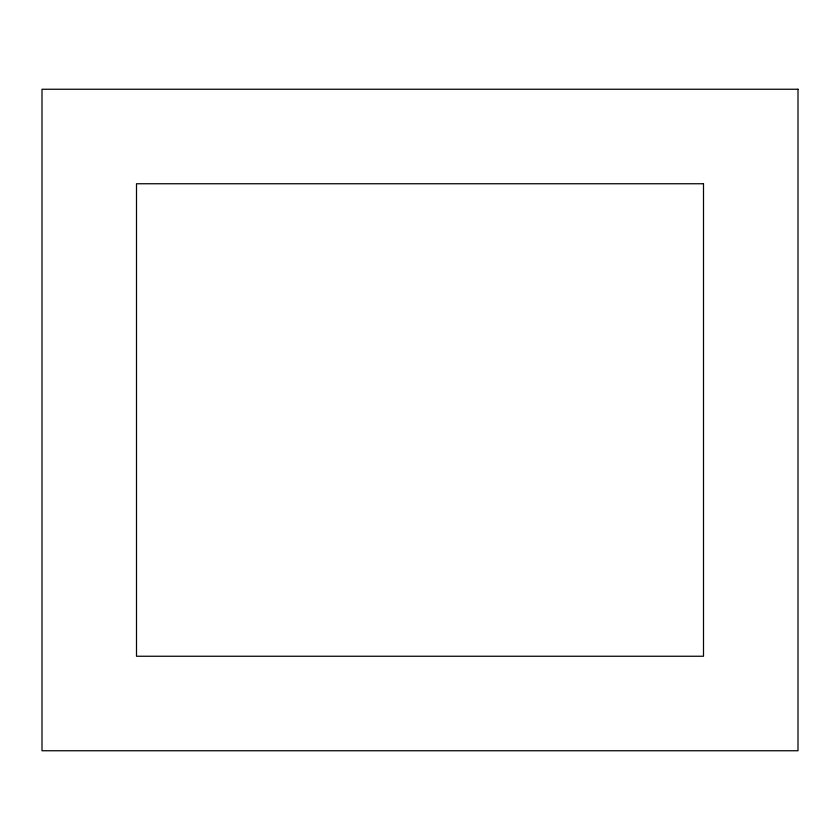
<?xml version="1.0" encoding="UTF-8"?>
<svg xmlns="http://www.w3.org/2000/svg" width="840" height="840" viewBox="0 0 840 840"><rect width="100%" height="100%" fill="white"/><g stroke="black" fill="none" stroke-linecap="round" stroke-linejoin="round"><path stroke-width="1.26" d="M798 89.25L42 89.25L42 750.75L798 750.75L798 89.25M703.5 183.75L136.5 183.75L136.5 656.25L703.5 656.25L703.5 183.75"/></g></svg>
